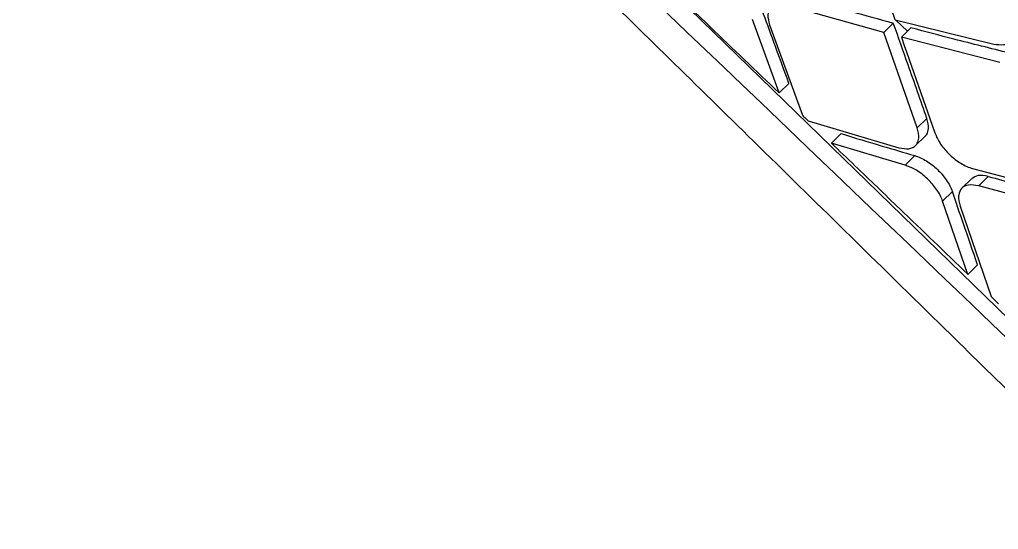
# Model space of a CAD drawing. Extents: x 525 to 613, y 487 to 635.
# Drawn here: x 595.825 to 597.154, y 581.476 to 582.168 of the extents above; entities that cross this region are included whole.
import ezdxf

# ---------------------------------------------------------------- set-up
doc = ezdxf.new("R2010")
doc.units = 0
doc.header["$MEASUREMENT"] = 0
doc.layers.add('1', color=4, linetype='Continuous')
doc.layers.add('STD TEST', color=3, linetype='Continuous')

# ---------------------------------------------------------------- blocks, each defined once
blk = doc.blocks.new('2023 VANGUARD')
at = {"layer": '1', "color": 3, "linetype": 'Continuous', "lineweight": 25}
for p, q in [((28.2765, -10.997), (27.6215, -10.3598)), ((28.0539, -10.524), (28.0096, -10.3944)), ((28.0382, -10.541), (27.9074, -10.5042)), ((27.8962, -10.623), (27.8599, -10.5234)), ((28.0539, -10.524), (28.1877, -10.5567)), ((28.0706, -10.5392), (28.0545, -10.5241)), ((27.8833, -10.5305), (27.9278, -10.6533)), ((28.0382, -10.541), (28.0513, -10.5282)), ((28.0622, -10.5475), (28.0753, -10.5346)), ((28.0838, -10.6705), (28.0382, -10.541)), ((28.1957, -10.5816), (28.0622, -10.5475)), ((28.0691, -10.5672), (28.1076, -10.6771)), ((27.9095, -10.61), (27.8962, -10.623)), ((28.0838, -10.6705), (28.0969, -10.6576)), ((27.9355, -10.6607), (28.0589, -10.6975)), ((27.9674, -10.6913), (27.9806, -10.6783)), ((28.0814, -10.6946), (28.0946, -10.6817)), ((28.0672, -10.721), (27.9674, -10.6913)), ((28.0672, -10.721), (28.0804, -10.7081)), ((28.159, -10.7256), (28.27, -10.7552)), ((28.1672, -10.7493), (28.1803, -10.7364)), ((28.1576, -10.7395), (28.1444, -10.7524)), ((28.2995, -10.7846), (28.1672, -10.7493)), ((28.1315, -10.757), (28.1183, -10.7699)), ((28.1526, -10.8693), (28.1183, -10.7699)), ((28.142, -10.7766), (28.1841, -10.8996)), ((28.1526, -10.8693), (28.1657, -10.8564))]:
    blk.add_line(p, q, dxfattribs=at)
at = {"layer": '1', "color": 3, "linetype": 'Continuous', "lineweight": 25, "flags": 128}
blk.add_lwpolyline([(28.0622, -10.5475), (28.0661, -10.5585), (28.0691, -10.5672)], dxfattribs=at)
at = {"layer": '1', "color": 3, "linetype": 'Continuous', "lineweight": 25}
for points, knots in [([(26.8663, -9.7116), (26.937, -9.7812), (27.0812, -9.923), (27.2872, -10.1253), (27.4722, -10.3069), (27.6216, -10.4534), (27.7474, -10.5767), (27.8647, -10.6918), (27.9896, -10.8141), (28.1434, -10.965), (28.3305, -11.1483), (28.5539, -11.3673), (28.7978, -11.6064), (29.1727, -11.974), (29.664, -12.4562), (30.258, -13.0407), (30.9241, -13.6973), (31.6654, -14.4298), (32.3021, -15.0605), (32.756, -15.5099), (33.0391, -15.7902), (33.347, -16.0949), (33.6662, -16.4106), (33.8829, -16.6245), (33.9883, -16.7285)], [0, 0, 0, 0, 0.029767, 0.060688, 0.086611, 0.107534, 0.123455, 0.139475, 0.15683, 0.175896, 0.204115, 0.235405, 0.26976, 0.306593, 0.392938, 0.476282, 0.556631, 0.673578, 0.789035, 0.825555, 0.865273, 0.90861, 0.955567, 1, 1, 1, 1]), ([(30.4801, -13.1596), (30.0519, -12.7402), (29.3937, -12.0955), (28.1959, -10.9459), (27.4291, -10.2133), (26.8949, -9.7029)], [0, 0, 0, 0, 0.360925, 0.55487, 1, 1, 1, 1]), ([(33.089, -17.8555), (32.8469, -17.5345), (32.3652, -16.8957), (31.5863, -15.9847), (30.7889, -15.0999), (29.9669, -14.2414), (29.1318, -13.4082), (28.2861, -12.5963), (27.4201, -11.8141), (26.5231, -11.0565), (25.896, -10.586), (25.5807, -10.3493)], [0, 0, 0, 0, 0.113392, 0.225638, 0.337341, 0.448782, 0.560233, 0.669481, 0.778832, 0.888788, 1, 1, 1, 1]), ([(27.7085, -10.443), (27.7195, -10.4536), (27.7508, -10.4836), (27.8134, -10.5436), (27.865, -10.593), (27.8962, -10.623)], [0, 0, 0, 0, 0.176668, 0.5, 1, 1, 1, 1]), ([(27.9206, -10.4913), (27.9448, -10.4983), (27.9881, -10.5108), (28.032, -10.5228), (28.0513, -10.5282)], [0, 0, 0, 0, 0.56, 1, 1, 1, 1]), ([(27.9095, -10.61), (27.9027, -10.5914), (27.8907, -10.5581), (27.8785, -10.525), (27.8732, -10.5104)], [0, 0, 0, 0, 0.56, 1, 1, 1, 1]), ([(27.9074, -10.5042), (27.9026, -10.5033), (27.893, -10.5016), (27.8838, -10.5066), (27.8796, -10.5162), (27.8821, -10.5257), (27.8833, -10.5305)], [0, 0, 0, 0, 0.248668, 0.499073, 0.749912, 1, 1, 1, 1]), ([(28.0969, -10.6576), (28.0884, -10.6334), (28.0733, -10.5902), (28.058, -10.5471), (28.0513, -10.5282)], [0, 0, 0, 0, 0.56, 1, 1, 1, 1]), ([(28.2088, -10.5689), (28.1836, -10.5626), (28.1388, -10.5515), (28.0947, -10.5398), (28.0753, -10.5346)], [0, 0, 0, 0, 0.560001, 1, 1, 1, 1]), ([(28.1877, -10.5567), (28.1923, -10.5573), (28.1996, -10.5583), (28.2072, -10.5557), (28.2132, -10.5512), (28.2173, -10.5422), (28.2152, -10.5325), (28.2141, -10.5277)], [0, 0, 0, 0, 0.233528, 0.363303, 0.501498, 0.750873, 1, 1, 1, 1]), ([(27.9278, -10.6533), (27.9293, -10.6547), (27.9318, -10.6572), (27.9344, -10.6596), (27.9355, -10.6607)], [0, 0, 0, 0, 0.559999, 1, 1, 1, 1]), ([(28.0945, -10.6815), (28.0947, -10.6814), (28.097, -10.6803), (28.0981, -10.6764), (28.0998, -10.6691), (28.0981, -10.6625), (28.0969, -10.6576)], [0, 0, 0, 0, 0.033589, 0.343262, 0.517118, 1, 1, 1, 1]), ([(28.0589, -10.6975), (28.0637, -10.6983), (28.0733, -10.7), (28.0817, -10.6955), (28.0851, -10.6894), (28.0866, -10.6819), (28.0849, -10.6753), (28.0838, -10.6705)], [0, 0, 0, 0, 0.24874, 0.498766, 0.661182, 0.750194, 1, 1, 1, 1]), ([(27.9806, -10.6783), (27.9991, -10.684), (28.0322, -10.694), (28.0656, -10.7038), (28.0804, -10.7081)], [0, 0, 0, 0, 0.56, 1, 1, 1, 1]), ([(28.1076, -10.6771), (28.1098, -10.6822), (28.1132, -10.6899), (28.1212, -10.7), (28.1301, -10.7094), (28.1405, -10.7174), (28.1512, -10.7231), (28.1564, -10.7248), (28.159, -10.7256)], [0, 0, 0, 0, 0.250472, 0.377036, 0.500735, 0.743334, 0.869936, 1, 1, 1, 1]), ([(27.9674, -10.6913), (27.978, -10.7015), (28.0089, -10.7312), (28.0706, -10.7904), (28.1217, -10.8396), (28.1526, -10.8692)], [0, 0, 0, 0, 0.172072, 0.5, 1, 1, 1, 1]), ([(28.0804, -10.7081), (28.083, -10.709), (28.0881, -10.7107), (28.0987, -10.7165), (28.1115, -10.7264), (28.122, -10.7387), (28.1284, -10.7491), (28.1304, -10.7543), (28.1315, -10.757)], [0, 0, 0, 0, 0.129276, 0.255646, 0.499584, 0.739487, 0.867201, 1, 1, 1, 1]), ([(28.1183, -10.7699), (28.1173, -10.7672), (28.1152, -10.762), (28.1088, -10.7516), (28.1003, -10.7417), (28.0905, -10.7333), (28.0807, -10.7263), (28.0721, -10.723), (28.0676, -10.7212), (28.0672, -10.721)], [0, 0, 0, 0, 0.132774, 0.260497, 0.500525, 0.625283, 0.750592, 0.973719, 1, 1, 1, 1]), ([(28.1803, -10.7364), (28.1754, -10.7355), (28.1658, -10.7338), (28.1604, -10.7378), (28.1577, -10.7397)], [0, 0, 0, 0, 0.518184, 1, 1, 1, 1]), ([(28.1803, -10.7364), (28.2048, -10.7432), (28.2487, -10.7552), (28.293, -10.7667), (28.3126, -10.7718)], [0, 0, 0, 0, 0.5599999, 1, 1, 1, 1]), ([(28.1672, -10.7493), (28.1623, -10.7485), (28.1526, -10.7468), (28.1433, -10.7519), (28.1404, -10.7585), (28.1395, -10.7664), (28.1408, -10.7718), (28.142, -10.7766)], [0, 0, 0, 0, 0.248817, 0.498987, 0.723998, 0.749971, 1, 1, 1, 1]), ([(28.1657, -10.8564), (28.1594, -10.8378), (28.148, -10.8046), (28.1365, -10.7715), (28.1315, -10.757)], [0, 0, 0, 0, 0.56, 1, 1, 1, 1]), ([(32.6165, -18.3278), (32.528, -18.1961), (32.3492, -17.9299), (32.0677, -17.5326), (31.7728, -17.1325), (31.4636, -16.7304), (31.1491, -16.3383), (30.7744, -15.8893), (30.3282, -15.3796), (29.7887, -14.7964), (29.285, -14.2806), (28.8367, -13.84), (28.4614, -13.4835), (28.0918, -13.1442), (27.7284, -12.8222), (27.3605, -12.5075), (26.9058, -12.1331), (26.3605, -11.7073), (25.7337, -11.2469), (25.3112, -10.9616), (25.103, -10.821)], [0, 0, 0, 0, 0.0447089, 0.0903487, 0.1369096, 0.1843794, 0.2327447, 0.2779544, 0.3484175, 0.4226792, 0.500679, 0.5505248, 0.5989031, 0.6457948, 0.691185, 0.7350623, 0.7815627, 0.8564232, 0.9292521, 1, 1, 1, 1]), ([(28.1841, -10.8996), (28.186, -10.9014), (28.1893, -10.9046), (28.1926, -10.9077), (28.194, -10.9091)], [0, 0, 0, 0, 0.559999, 1, 1, 1, 1])]:
    blk.add_open_spline(points, degree=3, knots=knots, dxfattribs=at)
blk = doc.blocks.new('2026 Vanguard')
at = {"layer": 'STD TEST', "color": 1}
blk.add_blockref('2023 VANGUARD', (44.1613, 88.209), dxfattribs=at)

msp = doc.modelspace()

# ---------------------------------------------------------------- block references
at = {"layer": '1'}
msp.add_blockref('2026 Vanguard', (524.7985, 504.4821), dxfattribs=at)

doc.saveas('drawing.dxf')
